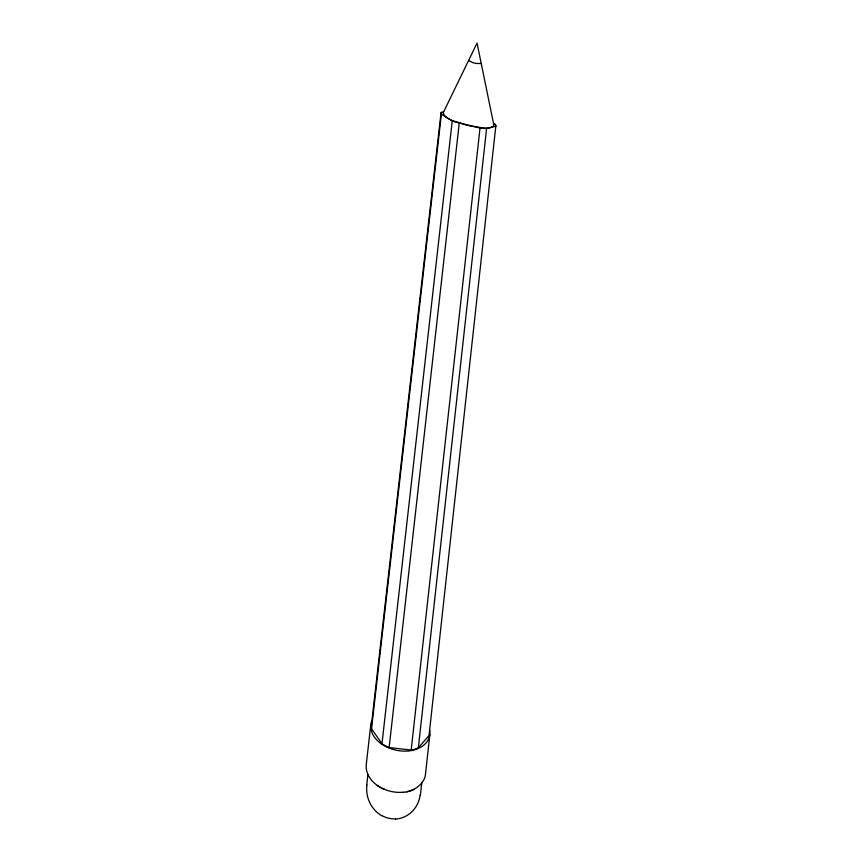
<?xml version="1.0" encoding="UTF-8"?>
<svg xmlns="http://www.w3.org/2000/svg" width="862" height="862" viewBox="0 0 862 862"><rect width="100%" height="100%" fill="white"/><g stroke="black" fill="none" stroke-linecap="round" stroke-linejoin="round"><path stroke-width="1.29" d="M481.222 63.476L476.384 63.497A25.3 18.339 23 0 1 472.344 62.441L468.648 60.491M371.942 720.492A14.977 14.298 63.4 0 0 370.789 724.737C369.884 736.913 381.327 745.77 391.876 749.067A44.102 41.839 58.4 0 0 403.33 751.093C414.148 751.772 428.177 746.729 429.836 734.575A15.063 14.201 63.1 0 0 429.632 729.995M421.777 782.782L420.365 795.292M495.833 125.949L429.039 735.501L418.35 747.86A32.799 31.097 60.6 0 1 411.174 750.048L389.139 747.559A37.023 35.148 59.7 0 1 381.974 743.701L371.522 728.767A14.589 13.932 63.4 0 1 371.447 724.834L441.032 112.847A2.575 1.939 22.5 0 1 441.225 112.275L443.682 111.78M425.505 774.076L429.836 734.575M411.185 750.069L480.026 128.05L453.875 121.574A59.65 44.091 23.1 0 1 452.238 120.928L441.387 114.172A2.952 2.23 22.5 0 1 441.021 112.847M418.35 747.86L486.599 128.546L495.758 126.272M381.985 743.69L452.238 120.928M389.139 747.559L459.209 123.438M370.789 724.737L366.264 764.486C365.111 775.638 374.108 785.013 383.773 789.075M371.522 728.767L441.387 114.172M366.749 784.991L367.934 774.496M425.472 774.324C424.869 783.299 413.534 792.221 403.416 792.2M395.55 818.868L394.246 818.9A27.961 26.356 75.4 0 1 381.726 815.549M480.026 128.05L481.783 128.244A53.078 39.307 23.5 0 0 486.599 128.546M493.495 123.255L495.273 124.322A3.125 2.349 24.5 0 1 495.876 125.96M381.65 815.7A29.739 28.026 75.1 0 1 366.932 785.013M403.2 792.21A41.753 39.587 67.8 0 1 383.784 789.053M413.792 789.344A32.918 31.151 69.3 0 1 406.573 791.704M384.441 789.344A36.775 34.868 68.8 0 1 377.265 785.411M420.117 795.249A28.996 27.347 75.3 0 1 395.572 819.094M443.154 112.868C445.643 120.346 456.774 121.348 463.325 124.16A86.706 63.389 23.1 0 0 472.085 126.261C478.744 126.606 488.097 130.55 493.807 125.755A2.284 1.724 24.5 0 0 493.872 125.184L477.042 43.1L443.154 112.868"/></g></svg>
